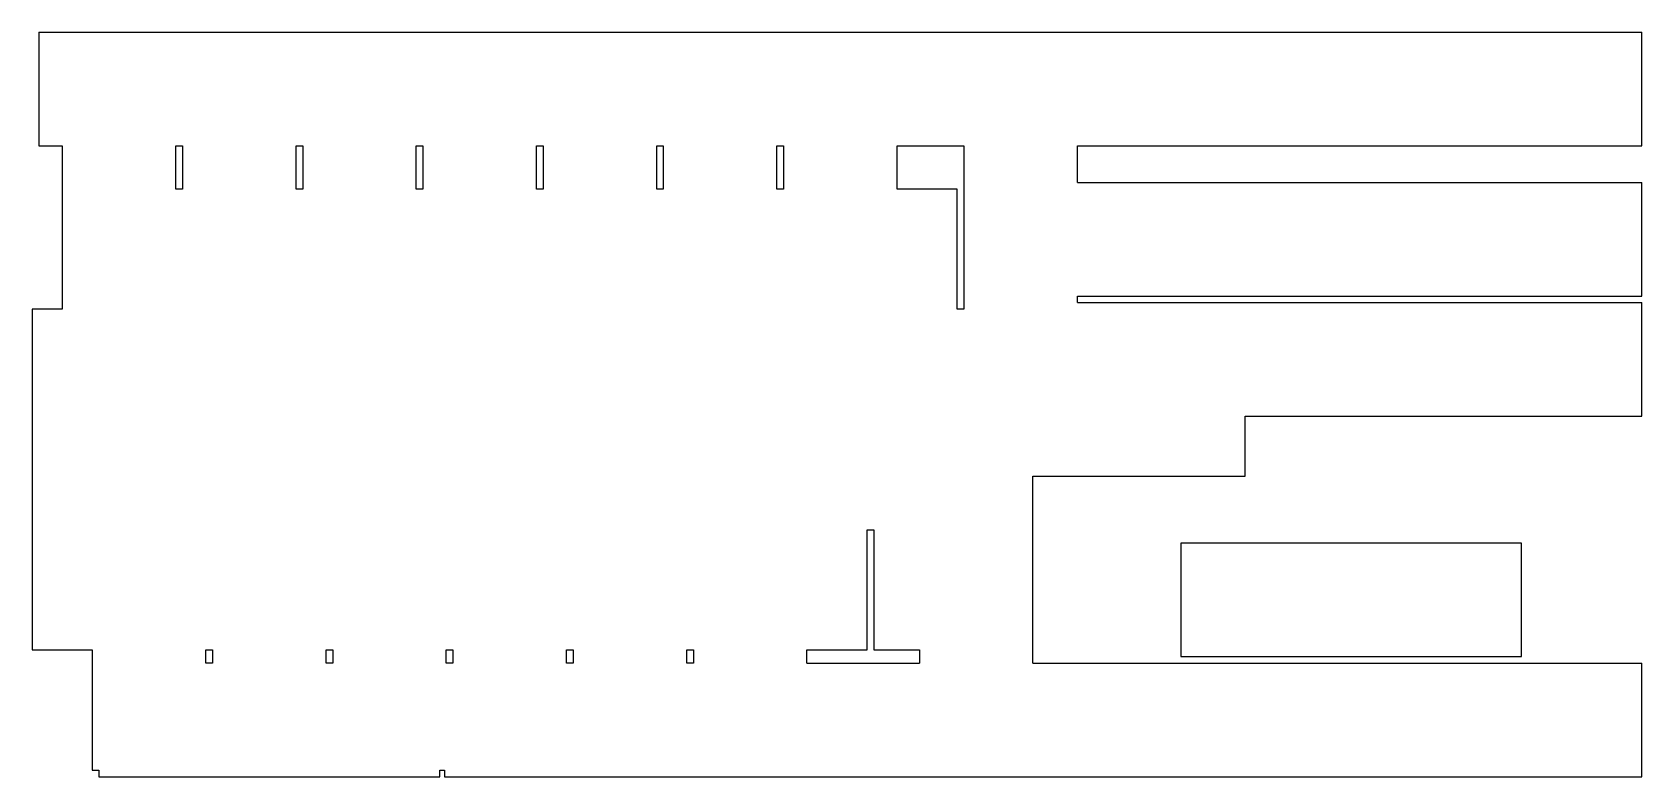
# Model space of a CAD drawing. Header units: millimetres. Extents: x 121 to 376, y -210 to -92.
import ezdxf

# ---------------------------------------------------------------- set-up
doc = ezdxf.new("R2010")
doc.units = ezdxf.units.MM

msp = doc.modelspace()

# ---------------------------------------------------------------- linework, layer by layer
for p, q in [((121.825, -92.1875), (375.85, -92.1875)), ((121.825, -92.1875), (121.825, -110.1875)), ((375.85, -110.1875), (375.85, -92.1875)), ((121.825, -110.1875), (125.5375, -110.1875)), ((125.5375, -110.1875), (125.5375, -136.1)), ((143.5375, -110.1875), (144.5875, -110.1875)), ((143.5375, -117.05), (143.5375, -110.1875)), ((144.5875, -110.1875), (144.5875, -117.05)), ((162.5875, -110.1875), (163.6375, -110.1875)), ((162.5875, -117.05), (162.5875, -110.1875)), ((163.6375, -110.1875), (163.6375, -117.05)), ((181.6375, -110.1875), (182.6875, -110.1875)), ((181.6375, -117.05), (181.6375, -110.1875)), ((182.6875, -110.1875), (182.6875, -117.05)), ((200.6875, -110.1875), (201.7375, -110.1875)), ((200.6875, -117.05), (200.6875, -110.1875)), ((201.7375, -110.1875), (201.7375, -117.05)), ((219.7375, -110.1875), (220.7875, -110.1875)), ((219.7375, -117.05), (219.7375, -110.1875)), ((220.7875, -110.1875), (220.7875, -117.05)), ((238.7875, -110.1875), (239.8375, -110.1875)), ((238.7875, -117.05), (238.7875, -110.1875)), ((239.8375, -110.1875), (239.8375, -117.05)), ((257.8375, -110.1875), (268.4125, -110.1875)), ((257.8375, -117.05), (257.8375, -110.1875)), ((268.4125, -110.1875), (268.4125, -136.1)), ((286.4125, -110.1875), (375.85, -110.1875)), ((286.4125, -116), (286.4125, -110.1875)), ((144.5875, -117.05), (143.5375, -117.05)), ((163.6375, -117.05), (162.5875, -117.05)), ((182.6875, -117.05), (181.6375, -117.05)), ((201.7375, -117.05), (200.6875, -117.05)), ((220.7875, -117.05), (219.7375, -117.05)), ((239.8375, -117.05), (238.7875, -117.05)), ((267.3625, -117.05), (257.8375, -117.05)), ((267.3625, -136.1), (267.3625, -117.05)), ((286.4125, -116), (375.85, -116)), ((375.85, -134), (375.85, -116)), ((286.4125, -135.05), (286.4125, -134)), ((286.4125, -134), (375.85, -134)), ((286.4125, -135.05), (375.85, -135.05)), ((375.85, -153.05), (375.85, -135.05)), ((120.775, -136.1), (120.775, -190.1)), ((125.5375, -136.1), (120.775, -136.1)), ((268.4125, -136.1), (267.3625, -136.1)), ((312.985, -162.575), (312.985, -153.05)), ((312.985, -153.05), (375.85, -153.05)), ((279.364, -192.2), (279.364, -162.575)), ((279.364, -162.575), (312.985, -162.575)), ((253.075, -171.05), (254.125, -171.05)), ((253.075, -190.1), (253.075, -171.05)), ((254.125, -171.05), (254.125, -190.1)), ((356.8, -173.15), (302.8, -173.15)), ((302.8, -173.15), (302.8, -191.15)), ((356.8, -191.15), (356.8, -173.15)), ((120.775, -190.1), (130.3, -190.1)), ((130.3, -190.1), (130.3, -209.15)), ((148.3, -190.1), (149.35, -190.1)), ((148.3, -192.2), (148.3, -190.1)), ((149.35, -190.1), (149.35, -192.2)), ((167.35, -190.1), (168.4, -190.1)), ((167.35, -192.2), (167.35, -190.1)), ((168.4, -190.1), (168.4, -192.2)), ((186.4, -190.1), (187.45, -190.1)), ((186.4, -192.2), (186.4, -190.1)), ((187.45, -190.1), (187.45, -192.2)), ((205.45, -190.1), (206.5, -190.1)), ((205.45, -192.2), (205.45, -190.1)), ((206.5, -190.1), (206.5, -192.2)), ((224.5, -190.1), (225.55, -190.1)), ((224.5, -192.2), (224.5, -190.1)), ((225.55, -190.1), (225.55, -192.2)), ((243.55, -190.1), (253.075, -190.1)), ((243.55, -192.2), (243.55, -190.1)), ((254.125, -190.1), (261.364, -190.1)), ((261.364, -190.1), (261.364, -192.2)), ((302.8, -191.15), (356.8, -191.15)), ((149.35, -192.2), (148.3, -192.2)), ((168.4, -192.2), (167.35, -192.2)), ((187.45, -192.2), (186.4, -192.2)), ((206.5, -192.2), (205.45, -192.2)), ((225.55, -192.2), (224.5, -192.2)), ((243.55, -192.2), (261.364, -192.2)), ((279.364, -192.2), (375.85, -192.2)), ((375.85, -210.2), (375.85, -192.2)), ((130.3, -209.15), (131.35, -209.15)), ((131.35, -209.15), (131.35, -210.2)), ((185.35, -209.15), (186.1188, -209.15)), ((185.35, -210.2), (185.35, -209.15)), ((186.1188, -209.15), (186.1188, -210.2)), ((131.35, -210.2), (185.35, -210.2)), ((186.1188, -210.2), (375.85, -210.2))]:
    msp.add_line(p, q)

doc.saveas('drawing.dxf')
